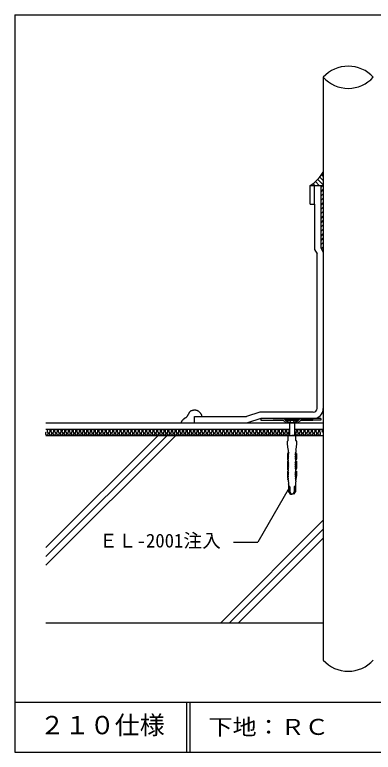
# Model space of a CAD drawing. Units: millimetres, scale not verified. Extents: x -402 to 398, y 36 to 626.
# Drawn here: x -402 to -115, y 36 to 626 of the extents above; entities that cross this region are included whole.
import ezdxf
from ezdxf.enums import TextEntityAlignment as Align

# ---------------------------------------------------------------- set-up
doc = ezdxf.new("R2010")
doc.units = ezdxf.units.MM
doc.header["$LTSCALE"] = 5
doc.linetypes.add('DASHED3', pattern=[4, 3, -1])
for name, color, linetype in [('2-2_in line', 7, 'Continuous'), ('2-3', 3, 'Continuous'), ('2-4_out line', 2, 'Continuous'), ('2-6_鋼板・アングル', 2, 'Continuous'), ('2-7_ビス', 7, 'Continuous'), ('2-A_moji', 7, 'Continuous'), ('2-D_ハッチ他', 4, 'Continuous'), ('2-E_con他', 4, 'Continuous'), ('F-5', 6, 'Continuous'), ('F-7', 1, 'Continuous'), ('F-A', 7, 'Continuous')]:
    doc.layers.add(name, color=color, linetype=linetype)
doc.styles.add('HG丸ｺﾞｼｯｸM-PRO', font='')
doc.styles.add('ＭＳ ゴシック', font='')
doc.styles.get('HG丸ｺﾞｼｯｸM-PRO').set_extended_font_data('HG丸ｺﾞｼｯｸM-PRO')
doc.styles.get('ＭＳ ゴシック').set_extended_font_data('MS Gothic')

msp = doc.modelspace()

# ---------------------------------------------------------------- linework, layer by layer
at = {"layer": '2-2_in line'}
for p, q in [((-154.745, 500.269), (-154.745, 139.769)), ((-165.245, 489.769), (-154.745, 489.769)), ((-161.745, 474.769), (-161.745, 489.769)), ((-156.745, 489.769), (-156.745, 439.769)), ((-156.745, 439.769), (-154.745, 436.305)), ((-156.745, 439.769), (-154.745, 439.769)), ((-204.745, 303.269), (-215.245, 299.769)), ((-257.745, 299.769), (-154.745, 299.769)), ((-376.602, 294.769), (-181.795, 294.769)), ((-376.602, 289.769), (-154.745, 289.769)), ((-177.795, 294.769), (-154.745, 294.769))]:
    msp.add_line(p, q, dxfattribs=at)
for points in [[(-262.419, 307.24), (-262.533, 307.027), (-262.645, 306.813), (-262.756, 306.598), (-262.867, 306.382), (-262.978, 306.166), (-263.043, 306.04), (-263.131, 305.871), (-263.288, 305.582), (-263.452, 305.297), (-263.627, 305.02), (-263.816, 304.754), (-264.021, 304.501), (-264.149, 304.362), (-264.195, 304.315), (-264.277, 304.235), (-264.361, 304.158), (-264.448, 304.084), (-264.537, 304.013), (-264.628, 303.945), (-264.682, 303.908), (-264.772, 303.848), (-264.93, 303.752), (-265.091, 303.66), (-265.254, 303.572), (-265.417, 303.482), (-265.578, 303.391), (-265.669, 303.335), (-265.762, 303.275), (-265.918, 303.168), (-266.07, 303.055), (-266.22, 302.938), (-266.367, 302.817), (-266.513, 302.695), (-266.598, 302.624), (-266.703, 302.534), (-266.885, 302.379), (-267.064, 302.222), (-267.239, 302.061), (-267.409, 301.894)], [(-256.143, 309.74), (-256.352, 309.78), (-256.563, 309.813), (-256.686, 309.83), (-256.834, 309.849), (-257.09, 309.876), (-257.347, 309.895), (-257.603, 309.904), (-257.858, 309.903), (-258.112, 309.889), (-258.258, 309.874), (-258.366, 309.86), (-258.55, 309.831), (-258.734, 309.797), (-258.918, 309.759), (-259.102, 309.719), (-259.287, 309.679), (-259.394, 309.656), (-259.517, 309.63), (-259.727, 309.587), (-259.937, 309.541), (-260.144, 309.488), (-260.347, 309.426), (-260.543, 309.35), (-260.654, 309.299), (-260.753, 309.245), (-260.918, 309.142), (-261.076, 309.026), (-261.227, 308.898), (-261.37, 308.76), (-261.506, 308.615), (-261.582, 308.528), (-261.666, 308.426), (-261.804, 308.245), (-261.934, 308.058), (-262.058, 307.868), (-262.175, 307.674), (-262.288, 307.478), (-262.352, 307.363), (-262.419, 307.24)], [(-251.748, 304.769), (-251.766, 304.9), (-251.8, 305.125), (-251.837, 305.348), (-251.882, 305.568), (-251.938, 305.785), (-252.007, 305.997), (-252.054, 306.117), (-252.095, 306.209), (-252.173, 306.364), (-252.261, 306.516), (-252.355, 306.665), (-252.455, 306.81), (-252.56, 306.953), (-252.622, 307.034), (-252.696, 307.129), (-252.827, 307.29), (-252.959, 307.447), (-253.095, 307.603), (-253.232, 307.756), (-253.371, 307.908), (-253.452, 307.995), (-253.538, 308.086), (-253.687, 308.242), (-253.839, 308.395), (-253.994, 308.546), (-254.153, 308.692), (-254.316, 308.833), (-254.413, 308.913), (-254.501, 308.982), (-254.656, 309.096), (-254.815, 309.204), (-254.978, 309.305), (-255.145, 309.397), (-255.317, 309.481), (-255.418, 309.525), (-255.532, 309.569), (-255.732, 309.636), (-255.936, 309.693), (-256.143, 309.74)], [(-267.409, 301.894), (-267.573, 301.721), (-267.664, 301.617), (-267.716, 301.555), (-267.802, 301.445), (-267.884, 301.333), (-267.962, 301.217), (-268.035, 301.099), (-268.102, 300.978), (-268.138, 300.906), (-268.184, 300.804), (-268.256, 300.626), (-268.318, 300.443), (-268.372, 300.257), (-268.422, 300.069), (-268.467, 299.879), (-268.493, 299.769)]]:
    msp.add_lwpolyline(points, dxfattribs=at)
for centre, radius, start, end in [((-134.745, 594.39), 26.979, 222.15649, 317.84351), ((-162.745, 311.269), 8, 270, 0)]:
    msp.add_arc(centre, radius, start, end, dxfattribs=at)
at = {"layer": '2-3'}
msp.add_lwpolyline([(-376.602, 139.769), (-154.745, 139.769), (-154.745, 109.97)], dxfattribs=at)
msp.add_arc((-134.745, 128.077), 26.979, 222.15649, 317.84351, dxfattribs=at)
at = {"layer": '2-4_out line'}
for p, q in [((-154.745, 576.283), (-154.745, 500.269)), ((-159.745, 311.269), (-159.745, 434.965)), ((-257.745, 304.769), (-216.057, 304.769))]:
    msp.add_line(p, q, dxfattribs=at)
for points in [[(-161.745, 474.769), (-161.745, 438.429), (-159.745, 434.965)], [(-162.745, 308.269), (-205.557, 308.269), (-216.057, 304.769)], [(-376.602, 299.769), (-257.745, 299.769), (-257.745, 304.769)]]:
    msp.add_lwpolyline(points, dxfattribs=at)
for centre, radius, start, end in [((-134.745, 558.175), 26.979, 42.15649, 137.84351), ((-180.704, 515.728), 30.213, 300.77453, 329.22547), ((-162.745, 311.269), 3, 270, 0)]:
    msp.add_arc(centre, radius, start, end, dxfattribs=at)
at = {"layer": '2-6_鋼板・アングル'}
for p, q in [((-165.245, 474.769), (-165.245, 489.769)), ((-165.245, 474.769), (-161.745, 474.769)), ((-204.745, 303.269), (-204.745, 302.069)), ((-156.745, 303.269), (-204.745, 303.269)), ((-204.745, 302.069), (-186.792, 302.069)), ((-194.795, 303.269), (-162.795, 303.269)), ((-186.792, 302.069), (-184.492, 299.769)), ((-186.295, 303.269), (-182.795, 299.769)), ((-185.095, 302.069), (-174.495, 302.069)), ((-173.295, 303.269), (-176.795, 299.769)), ((-172.798, 302.069), (-175.098, 299.769)), ((-172.798, 302.069), (-162.989, 302.069)), ((-156.745, 302.069), (-172.798, 302.069)), ((-156.745, 303.269), (-156.745, 302.069)), ((-184.492, 299.769), (-175.098, 299.769))]:
    msp.add_line(p, q, dxfattribs=at)
at = {"layer": '2-7_ビス'}
for p, q in [((-184.795, 303.144), (-184.795, 302.644)), ((-184.795, 302.644), (-181.92, 299.769)), ((-174.795, 302.644), (-184.795, 302.644)), ((-174.795, 302.644), (-177.67, 299.769)), ((-177.67, 299.769), (-181.92, 299.769)), ((-181.795, 299.769), (-181.795, 289.769)), ((-177.795, 299.769), (-177.795, 289.769)), ((-182.963, 270.144), (-182.963, 270.144)), ((-182.963, 270.144), (-182.963, 270.144)), ((-176.626, 270.144), (-176.626, 270.144)), ((-176.626, 270.144), (-176.626, 270.144)), ((-182.964, 254.477), (-182.53, 253.653)), ((-176.625, 254.477), (-177.059, 253.653))]:
    msp.add_line(p, q, dxfattribs=at)
at = {"layer": '2-7_ビス', "linetype": 'DASHED3'}
for p, q in [((-182.345, 302.644), (-182.345, 303.144)), ((-182.345, 302.644), (-181.262, 300.769)), ((-177.245, 302.644), (-178.327, 300.769)), ((-177.245, 302.644), (-177.245, 303.144))]:
    msp.add_line(p, q, dxfattribs=at)
at = {"layer": '2-7_ビス'}
for points in [[(-174.795, 302.644), (-174.795, 303.144), (-184.795, 303.144)], [(-182.795, 285.673), (-182.795, 289.769), (-179.795, 289.769)], [(-176.795, 285.673), (-176.795, 289.769), (-179.795, 289.769)], [(-182.795, 285.673), (-183.545, 284.849), (-183.545, 282.75), (-182.996, 278.632), (-182.754, 278.225), (-182.795, 278.225), (-182.795, 276.411), (-182.362, 275.586)], [(-176.795, 285.673), (-176.045, 284.849), (-176.045, 282.75), (-176.593, 278.632), (-176.835, 278.225), (-176.795, 278.225), (-176.795, 276.411), (-177.228, 275.586)], [(-182.491, 275.339), (-183.47, 275.339), (-183.47, 271.105), (-182.968, 270.144), (-182.963, 270.144)], [(-182.423, 274.02), (-182.931, 274.844), (-182.931, 275.339)], [(-182.423, 272.453), (-182.931, 273.277), (-182.931, 273.755), (-182.582, 273.772)], [(-182.48, 270.886), (-182.931, 271.711), (-182.931, 272.188), (-182.583, 272.205)], [(-177.166, 274.02), (-176.658, 274.844), (-176.658, 275.339)], [(-177.166, 272.453), (-176.658, 273.277), (-176.658, 273.755), (-177.007, 273.772)], [(-177.109, 270.886), (-176.658, 271.711), (-176.658, 272.188), (-177.006, 272.205)], [(-177.098, 275.339), (-176.12, 275.339), (-176.12, 271.105), (-176.621, 270.144), (-176.626, 270.144)], [(-182.931, 269.072), (-183.47, 269.072), (-183.47, 263.275), (-182.963, 262.311)], [(-182.963, 270.144), (-182.96, 270.622), (-182.642, 270.639)], [(-182.423, 267.753), (-182.931, 268.577), (-182.931, 269.072)], [(-182.423, 266.186), (-182.931, 267.011), (-182.931, 267.488), (-182.583, 267.505)], [(-182.423, 264.62), (-182.931, 265.444), (-182.931, 265.922), (-182.583, 265.939)], [(-177.166, 267.753), (-176.658, 268.577), (-176.658, 269.072)], [(-177.166, 266.186), (-176.658, 267.011), (-176.658, 267.488), (-177.006, 267.505)], [(-177.166, 264.62), (-176.658, 265.444), (-176.658, 265.922), (-177.006, 265.939)], [(-176.626, 270.144), (-176.63, 270.622), (-176.947, 270.639)], [(-176.658, 269.072), (-176.12, 269.072), (-176.12, 263.275), (-176.626, 262.311)], [(-182.931, 261.239), (-183.47, 261.239), (-183.47, 257.991), (-182.964, 254.477), (-182.963, 254.955), (-182.654, 254.972)], [(-182.963, 262.311), (-182.96, 262.788), (-182.639, 262.805)], [(-182.455, 258.353), (-182.936, 259.177), (-182.931, 259.655), (-182.583, 259.672)], [(-182.48, 263.053), (-182.931, 263.877), (-182.931, 264.355), (-182.583, 264.372)], [(-182.423, 259.92), (-182.931, 260.744), (-182.931, 261.239)], [(-177.166, 259.92), (-176.658, 260.744), (-176.658, 261.239)], [(-177.134, 258.353), (-176.654, 259.177), (-176.658, 259.655), (-177.006, 259.672)], [(-177.109, 263.053), (-176.658, 263.877), (-176.658, 264.355), (-177.006, 264.372)], [(-176.626, 262.311), (-176.629, 262.788), (-176.95, 262.805)], [(-176.658, 261.239), (-176.12, 261.239), (-176.12, 257.991), (-176.625, 254.477), (-176.626, 254.955), (-176.935, 254.972)], [(-182.51, 255.22), (-182.96, 256.044), (-182.958, 256.522), (-182.636, 256.539)], [(-182.488, 256.786), (-182.951, 257.611), (-182.947, 258.088), (-182.613, 258.105)], [(-177.102, 256.786), (-176.638, 257.611), (-176.642, 258.088), (-176.977, 258.105)], [(-177.079, 255.22), (-176.629, 256.044), (-176.631, 256.522), (-176.953, 256.539)], [(-182.66, 253.405), (-182.795, 253.405), (-182.795, 252.622), (-182.645, 252.622), (-182.645, 251.014), (-182.638, 251.014)], [(-182.588, 250.684), (-182.588, 244.734), (-182.147, 244.083), (-181.145, 242.769), (-180.995, 242.769), (-182.08, 244.734), (-182.08, 248.705)], [(-181.497, 248.705), (-181.497, 244.734), (-180.412, 242.769), (-179.795, 242.769)], [(-178.092, 248.705), (-178.092, 244.734), (-179.177, 242.769), (-179.795, 242.769)], [(-177.001, 250.684), (-177.001, 244.734), (-177.442, 244.083), (-178.445, 242.769), (-178.594, 242.769), (-177.509, 244.734), (-177.509, 248.705)], [(-176.929, 253.405), (-176.795, 253.405), (-176.795, 252.622), (-176.945, 252.622), (-176.945, 251.014), (-176.951, 251.014)]]:
    msp.add_lwpolyline(points, dxfattribs=at)
at = {"layer": '2-7_ビス', "linetype": 'DASHED3'}
msp.add_arc((-179.795, 301.879), 1.84, 217.11751, 322.88248, dxfattribs=at)
at = {"layer": '2-7_ビス'}
for centre, major_axis, start_param, end_param in [((-182.631, 273.995), (0, -0.229), 0.2312026, 1.6765256), ((-182.631, 272.429), (0, -0.229), 0.2312026, 1.6765256), ((-182.502, 275.511), (0, -0.172), 0.06848, 2.1628795), ((-177.087, 275.511), (0, -0.172), 4.1203058, 6.2147054), ((-176.959, 273.995), (0, -0.229), 4.6066597, 6.0519827), ((-176.959, 272.429), (0, -0.229), 4.6066597, 6.0519827), ((-182.985, 269.608), (0, -0.536), 0.0442118, 3.0973809), ((-182.688, 270.862), (0, -0.229), 0.2312026, 1.6765256), ((-182.631, 267.729), (0, -0.229), 0.2312026, 1.6765256), ((-182.631, 266.162), (0, -0.229), 0.2312026, 1.6765256), ((-176.959, 267.729), (0, -0.229), 4.6066597, 6.0519827), ((-176.959, 266.162), (0, -0.229), 4.6066597, 6.0519827), ((-176.902, 270.862), (0, -0.229), 4.6066597, 6.0519827), ((-176.604, 269.608), (0, -0.536), 3.1858044, 6.2389735), ((-182.985, 261.775), (0, -0.536), 0.0442118, 3.0973809), ((-182.688, 263.029), (0, -0.229), 0.2312026, 1.6765256), ((-182.631, 264.595), (0, -0.229), 0.2312026, 1.6765256), ((-182.631, 259.895), (0, -0.229), 0.2312026, 1.6765256), ((-176.959, 264.595), (0, -0.229), 4.6066597, 6.0519827), ((-176.959, 259.895), (0, -0.229), 4.6066597, 6.0519827), ((-176.901, 263.029), (0, -0.229), 4.6066597, 6.0519827), ((-176.604, 261.775), (0, -0.536), 3.1858044, 6.2389735), ((-182.717, 255.195), (0, -0.229), 0.2312026, 1.6765256), ((-182.695, 256.762), (0, -0.229), 0.2312026, 1.6765256), ((-182.663, 258.329), (0, -0.229), 0.2312026, 1.6765256), ((-176.926, 258.329), (0, -0.229), 4.6066597, 6.0519827), ((-176.894, 256.762), (0, -0.229), 4.6066597, 6.0519827), ((-176.872, 255.195), (0, -0.229), 4.6066597, 6.0519827), ((-182.673, 253.579), (0, -0.174), 0.0818475, 2.1771705), ((-183.314, 250.72), (0, -0.8), 1.5261677, 1.947508), ((-181.789, 248.695), (0, -0.321), 1.5390306, 4.6806232), ((-177.801, 248.695), (0, -0.321), 1.6025621, 4.7441547), ((-176.916, 253.579), (0, -0.174), 4.1060148, 6.2013378), ((-176.275, 250.72), (0, -0.8), 4.3356773, 4.7570176)]:
    msp.add_ellipse(centre, major_axis=major_axis, ratio=0.909574, start_param=start_param, end_param=end_param, dxfattribs=at)
at = {"layer": '2-A_moji'}
for p in [(-182.038, 247.737), (-226.605, 204.281)]:
    msp.add_line(p, (-207.128, 204.281), dxfattribs=at)
at = {"layer": '2-D_ハッチ他'}
for p, q in [((-154.745, 493.65), (-157.488, 496.392)), ((-154.745, 497.185), (-155.956, 498.396)), ((-165.007, 489.769), (-165.096, 489.858)), ((-161.471, 489.769), (-162.969, 491.267)), ((-157.936, 489.769), (-160.995, 492.828)), ((-154.745, 490.114), (-159.168, 494.537)), ((-155.135, 489.769), (-156.745, 488.158)), ((-154.745, 486.623), (-156.745, 484.623)), ((-154.745, 483.087), (-156.745, 481.087)), ((-154.745, 479.552), (-156.745, 477.552)), ((-154.745, 476.016), (-156.745, 474.016)), ((-154.745, 472.481), (-156.745, 470.481)), ((-154.745, 468.945), (-156.745, 466.945)), ((-154.745, 465.409), (-156.745, 463.409)), ((-154.745, 461.874), (-156.745, 459.874)), ((-154.745, 458.338), (-156.745, 456.338)), ((-154.745, 454.803), (-156.745, 452.803)), ((-154.745, 451.267), (-156.745, 449.267)), ((-154.745, 447.732), (-156.745, 445.732)), ((-154.745, 444.196), (-156.745, 442.196)), ((-154.745, 440.661), (-155.637, 439.769))]:
    msp.add_line(p, q, dxfattribs=at)
for centre, start, end in [((-375.896, 291.31), 127.52351, 52.47649), ((-374.424, 293.227), 307.52351, 232.47649), ((-372.952, 291.31), 127.52351, 52.47649), ((-371.48, 293.227), 307.52351, 232.47649), ((-370.008, 291.31), 127.52351, 52.47649), ((-368.536, 293.227), 307.52351, 232.47649), ((-367.064, 291.31), 127.52351, 52.47649), ((-365.592, 293.227), 307.52351, 232.47649), ((-364.12, 291.31), 127.52351, 52.47649), ((-362.648, 293.227), 307.52351, 232.47649), ((-361.176, 291.31), 127.52351, 52.47649), ((-359.704, 293.227), 307.52351, 232.47649), ((-358.233, 291.31), 127.52351, 52.47649), ((-356.761, 293.227), 307.52351, 232.47649), ((-355.289, 291.31), 127.52351, 52.47649), ((-353.817, 293.227), 307.52351, 232.47649), ((-352.345, 291.31), 127.52351, 52.47649), ((-350.873, 293.227), 307.52351, 232.47649), ((-349.401, 291.31), 127.52351, 52.47649), ((-347.929, 293.227), 307.52351, 232.47649), ((-346.457, 291.31), 127.52351, 52.47649), ((-344.985, 293.227), 307.52351, 232.47649), ((-343.513, 291.31), 127.52351, 52.47649), ((-342.041, 293.227), 307.52351, 232.47649), ((-340.569, 291.31), 127.52351, 52.47649), ((-339.097, 293.227), 307.52351, 232.47649), ((-337.625, 291.31), 127.52351, 52.47649), ((-336.153, 293.227), 307.52351, 232.47649), ((-334.681, 291.31), 127.52351, 52.47649), ((-333.209, 293.227), 307.52351, 232.47649), ((-331.737, 291.31), 127.52351, 52.47649), ((-330.265, 293.227), 307.52351, 232.47649), ((-328.793, 291.31), 127.52351, 52.47649), ((-327.321, 293.227), 307.52351, 232.47649), ((-325.849, 291.31), 127.52351, 52.47649), ((-324.377, 293.227), 307.52351, 232.47649), ((-322.905, 291.31), 127.52351, 52.47649), ((-321.434, 293.227), 307.52351, 232.47649), ((-319.962, 291.31), 127.52351, 52.47649), ((-318.49, 293.227), 307.52351, 232.47649), ((-317.018, 291.31), 127.52351, 52.47649), ((-315.546, 293.227), 307.52351, 232.47649), ((-314.074, 291.31), 127.52351, 52.47649), ((-312.602, 293.227), 307.52351, 232.47649), ((-311.13, 291.31), 127.52351, 52.47649), ((-309.658, 293.227), 307.52351, 232.47649), ((-308.186, 291.31), 127.52351, 52.47649), ((-306.714, 293.227), 307.52351, 232.47649), ((-305.242, 291.31), 127.52351, 52.47649), ((-303.77, 293.227), 307.52351, 232.47649), ((-302.298, 291.31), 127.52351, 52.47649), ((-300.826, 293.227), 307.52351, 232.47649), ((-299.354, 291.31), 127.52351, 52.47649), ((-297.882, 293.227), 307.52351, 232.47649), ((-296.41, 291.31), 127.52351, 52.47649), ((-294.938, 293.227), 307.52351, 232.47649), ((-293.466, 291.31), 127.52351, 52.47649), ((-291.994, 293.227), 307.52351, 232.47649), ((-290.522, 291.31), 127.52351, 52.47649), ((-289.05, 293.227), 307.52351, 232.47649), ((-287.578, 291.31), 127.52351, 52.47649), ((-286.106, 293.227), 307.52351, 232.47649), ((-284.635, 291.31), 127.52351, 52.47649), ((-283.163, 293.227), 307.52351, 232.47649), ((-281.691, 291.31), 127.52351, 52.47649), ((-280.219, 293.227), 307.52351, 232.47649), ((-278.747, 291.31), 127.52351, 52.47649), ((-277.275, 293.227), 307.52351, 232.47649), ((-275.803, 291.31), 127.52351, 52.47649), ((-274.331, 293.227), 307.52351, 232.47649), ((-272.859, 291.31), 127.52351, 52.47649), ((-271.387, 293.227), 307.52351, 232.47649), ((-269.915, 291.31), 127.52351, 52.47649), ((-268.443, 293.227), 307.52351, 232.47649), ((-266.971, 291.31), 127.52351, 52.47649), ((-265.499, 293.227), 307.52351, 232.47649), ((-264.027, 291.31), 127.52351, 52.47649), ((-262.555, 293.227), 307.52351, 232.47649), ((-261.083, 291.31), 127.52351, 52.47649), ((-259.611, 293.227), 307.52351, 232.47649), ((-258.139, 291.31), 127.52351, 52.47649), ((-256.667, 293.227), 307.52351, 232.47649), ((-255.195, 291.31), 127.52351, 52.47649), ((-253.723, 293.227), 307.52351, 232.47649), ((-252.251, 291.31), 127.52351, 52.47649), ((-250.779, 293.227), 307.52351, 232.47649), ((-249.307, 291.31), 127.52351, 52.47649), ((-247.836, 293.227), 307.52351, 232.47649), ((-246.364, 291.31), 127.52351, 52.47649), ((-244.892, 293.227), 307.52351, 232.47649), ((-243.42, 291.31), 127.52351, 52.47649), ((-241.948, 293.227), 307.52351, 232.47649), ((-240.476, 291.31), 127.52351, 52.47649), ((-239.004, 293.227), 307.52351, 232.47649), ((-237.532, 291.31), 127.52351, 52.47649), ((-236.06, 293.227), 307.52351, 232.47649), ((-234.588, 291.31), 127.52351, 52.47649), ((-233.116, 293.227), 307.52351, 232.47649), ((-231.644, 291.31), 127.52351, 52.47649), ((-230.172, 293.227), 307.52351, 232.47649), ((-228.7, 291.31), 127.52351, 52.47649), ((-227.228, 293.227), 307.52351, 232.47649), ((-225.756, 291.31), 127.52351, 52.47649), ((-224.284, 293.227), 307.52351, 232.47649), ((-222.812, 291.31), 127.52351, 52.47649), ((-221.34, 293.227), 307.52351, 232.47649), ((-219.868, 291.31), 127.52351, 52.47649), ((-218.396, 293.227), 307.52351, 232.47649), ((-216.924, 291.31), 127.52351, 52.47649), ((-215.452, 293.227), 307.52351, 232.47649), ((-213.98, 291.31), 127.52351, 52.47649), ((-212.508, 293.227), 307.52351, 232.47649), ((-211.037, 291.31), 127.52351, 52.47649), ((-209.565, 293.227), 307.52351, 232.47649), ((-208.093, 291.31), 127.52351, 52.47649), ((-206.621, 293.227), 307.52351, 232.47649), ((-205.149, 291.31), 127.52351, 52.47649), ((-203.677, 293.227), 307.52351, 232.47649), ((-202.205, 291.31), 127.52351, 52.47649), ((-200.733, 293.227), 307.52351, 232.47649), ((-199.261, 291.31), 127.52351, 52.47649), ((-197.789, 293.227), 307.52351, 232.47649), ((-196.317, 291.31), 127.52351, 52.47649), ((-194.845, 293.227), 307.52351, 232.47649), ((-193.373, 291.31), 127.52351, 52.47649), ((-191.901, 293.227), 307.52351, 232.47649), ((-190.429, 291.31), 127.52351, 52.47649), ((-188.957, 293.227), 307.52351, 232.47649), ((-187.485, 291.31), 127.52351, 52.47649), ((-186.013, 293.227), 307.52351, 232.47649), ((-184.541, 291.31), 127.52351, 52.47649), ((-183.069, 293.227), 307.52351, 232.47649), ((-181.597, 291.31), 127.52351, 260.60339), ((-177.181, 293.227), 307.52351, 120.49376), ((-175.709, 291.31), 127.52351, 52.47649), ((-174.238, 293.227), 307.52351, 232.47649), ((-172.766, 291.31), 127.52351, 52.47649), ((-171.294, 293.227), 307.52351, 232.47649), ((-169.822, 291.31), 127.52351, 52.47649), ((-168.35, 293.227), 307.52351, 232.47649), ((-166.878, 291.31), 127.52351, 52.47649), ((-165.406, 293.227), 307.52351, 232.47649), ((-163.934, 291.31), 127.52351, 52.47649), ((-162.462, 293.227), 307.52351, 232.47649), ((-160.99, 291.31), 127.52351, 52.47649), ((-159.518, 293.227), 307.52351, 232.47649), ((-158.046, 291.31), 127.52351, 52.47649), ((-156.574, 293.227), 307.52351, 232.47649)]:
    msp.add_arc(centre, 1.208, start, end, dxfattribs=at)
at = {"layer": '2-E_con他'}
for p, q in [((-376.602, 199.966), (-286.799, 289.769)), ((-376.602, 185.824), (-272.657, 289.769)), ((-376.602, 192.895), (-279.728, 289.769)), ((-236.799, 139.769), (-154.745, 221.823)), ((-229.728, 139.769), (-154.745, 214.752)), ((-222.657, 139.769), (-154.745, 207.681))]:
    msp.add_line(p, q, dxfattribs=at)
at = {"layer": 'F-5'}
for p, q in [((-401.602, 76.283), (398.398, 76.283)), ((-264.102, 76.283), (-264.102, 36.283)), ((-261.602, 76.283), (-261.602, 36.283))]:
    msp.add_line(p, q, dxfattribs=at)
at = {"layer": 'F-7'}
for p, q in [((-401.602, 626.283), (398.398, 626.283)), ((-401.602, 626.283), (-401.602, 36.283)), ((-401.602, 36.283), (398.398, 36.283))]:
    msp.add_line(p, q, dxfattribs=at)

# ---------------------------------------------------------------- texts
at = {"layer": '2-A_moji', "style": 'ＭＳ ゴシック'}
msp.add_text('ＥＬ-2001注入', height=11, dxfattribs=at).set_placement((-334.105, 196.781), align=Align.BOTTOM_LEFT)
at = {"layer": 'F-A', "style": 'HG丸ｺﾞｼｯｸM-PRO'}
msp.add_text('２１０仕様', height=14.66, dxfattribs=at).set_placement((-381.602, 46.283), align=Align.BOTTOM_LEFT)
at = {"layer": 'F-A', "style": 'HG丸ｺﾞｼｯｸM-PRO', "width": 1.1}
msp.add_text('下地：ＲＣ', height=12.83, dxfattribs=at).set_placement((-246.602, 46.283), align=Align.BOTTOM_LEFT)

doc.saveas('drawing.dxf')
